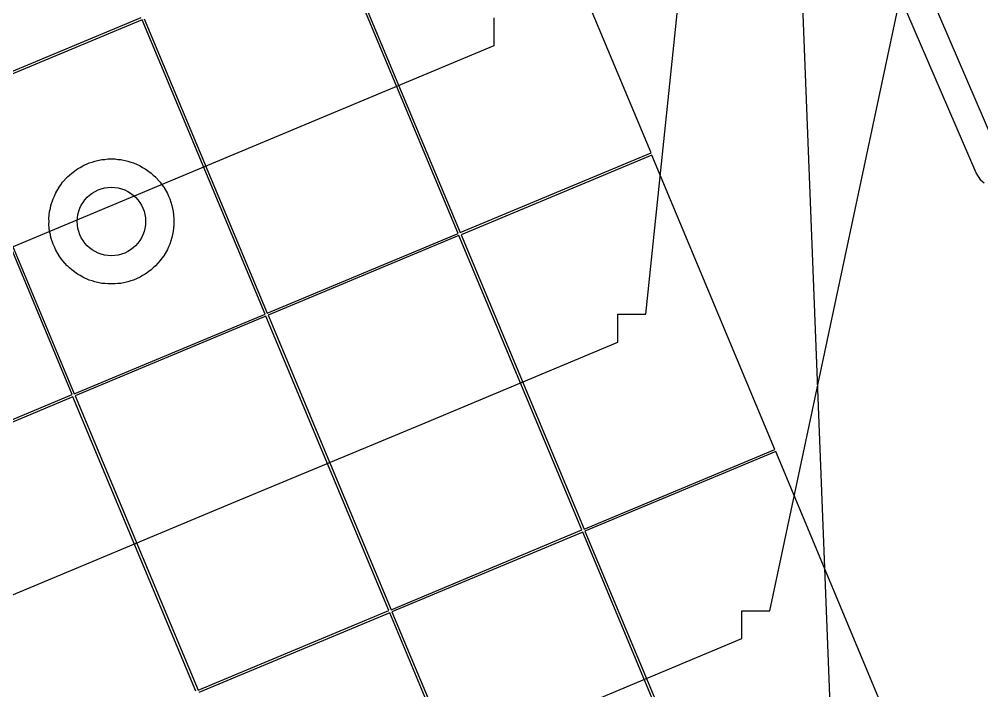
# Model space of a CAD drawing. Header units: feet. Extents: x -179 to 28, y -21 to 191.
# Drawn here: x -21.38 to -4.35, y -1.65 to 10.23 of the extents above; entities that cross this region are included whole.
import ezdxf

# ---------------------------------------------------------------- set-up
doc = ezdxf.new("R2010")
doc.units = ezdxf.units.FT
for name, color, linetype in [('Connections', 7, 'CONTINUOUS'), ('Modules', 7, 'CONTINUOUS'), ('Obstructions', 7, 'CONTINUOUS'), ('Setbacks', 7, 'CONTINUOUS'), ('Strings', 7, 'CONTINUOUS')]:
    doc.layers.add(name, color=color, linetype=linetype)

msp = doc.modelspace()

# ---------------------------------------------------------------- linework, layer by layer
at = {"layer": 'Connections', "color": 91}
for p, q in [((-8.101, -0.238), (-3.568, 21.092)), ((-10.294, 5.011), (-8.832, 19.018)), ((-6.893, -5.486), (-7.848, 19.018)), ((-12.978, 9.767), (-12.978, 10.26)), ((-10.786, 4.519), (-10.786, 5.011)), ((-10.786, 5.011), (-10.294, 5.011)), ((-8.593, -0.73), (-8.593, -0.238)), ((-8.593, -0.238), (-8.101, -0.238))]:
    msp.add_line(p, q, dxfattribs=at)
at = {"layer": 'Modules', "color": 254}
for p, q in [((-10.201, 7.868), (-12.377, 13.078)), ((-13.617, 6.441), (-15.793, 11.651)), ((-15.755, 11.667), (-13.579, 6.457)), ((-22.603, 8.852), (-19.225, 10.263)), ((-19.209, 10.224), (-22.587, 8.814)), ((-17.032, 5.014), (-19.209, 10.224)), ((-19.171, 10.24), (-16.995, 5.03)), ((-20.448, 3.588), (-22.624, 8.798)), ((-22.587, 8.814), (-20.41, 3.603)), ((-13.579, 6.457), (-10.201, 7.868)), ((-10.185, 7.829), (-13.563, 6.418)), ((-8.009, 2.619), (-10.185, 7.829)), ((-16.995, 5.03), (-13.617, 6.441)), ((-13.601, 6.403), (-16.978, 4.992)), ((-11.424, 1.193), (-13.601, 6.403)), ((-13.563, 6.418), (-11.387, 1.208)), ((-20.41, 3.603), (-17.032, 5.014)), ((-17.016, 4.976), (-20.394, 3.565)), ((-14.84, -0.234), (-17.016, 4.976)), ((-16.978, 4.992), (-14.802, -0.218)), ((-23.826, 2.177), (-20.448, 3.588)), ((-20.432, 3.549), (-23.81, 2.138)), ((-18.256, -1.661), (-20.432, 3.549)), ((-20.394, 3.565), (-18.218, -1.645)), ((-11.387, 1.208), (-8.009, 2.619)), ((-7.993, 2.581), (-11.37, 1.17)), ((-5.816, -2.629), (-7.993, 2.581)), ((-14.802, -0.218), (-11.424, 1.193)), ((-11.408, 1.154), (-14.786, -0.257)), ((-9.232, -4.056), (-11.408, 1.154)), ((-11.37, 1.17), (-9.194, -4.04)), ((-18.218, -1.645), (-14.84, -0.234)), ((-14.824, -0.273), (-18.202, -1.684)), ((-12.648, -5.483), (-14.824, -0.273)), ((-14.786, -0.257), (-12.61, -5.467))]:
    msp.add_line(p, q, dxfattribs=at)
at = {"layer": 'Obstructions', "color": 252}
msp.add_line((-3.986, 7.713), (-7.465, 15.799), dxfattribs=at)
msp.add_circle((-19.751, 6.653), 0.606, dxfattribs=at)
at = {"layer": 'Setbacks', "color": 2}
for p, q in [((-4.449, 7.515), (-7.927, 15.6)), ((-20.259, 7.638), (-20.143, 7.69)), ((-20.143, 7.69), (-20.092, 7.703)), ((-20.143, 7.69), (-20.143, 7.69)), ((-20.092, 7.703), (-20.043, 7.722)), ((-20.043, 7.722), (-19.919, 7.748)), ((-20.043, 7.722), (-20.043, 7.722)), ((-19.919, 7.748), (-19.866, 7.751)), ((-19.919, 7.748), (-19.919, 7.748)), ((-19.866, 7.751), (-19.815, 7.759)), ((-19.815, 7.759), (-19.814, 7.759)), ((-19.814, 7.759), (-19.688, 7.759)), ((-19.688, 7.759), (-19.687, 7.759)), ((-19.687, 7.759), (-19.636, 7.751)), ((-19.636, 7.751), (-19.584, 7.748)), ((-19.584, 7.748), (-19.583, 7.748)), ((-19.583, 7.748), (-19.459, 7.722)), ((-19.459, 7.722), (-19.459, 7.722)), ((-19.459, 7.722), (-19.41, 7.703)), ((-19.41, 7.703), (-19.359, 7.69)), ((-19.359, 7.69), (-19.359, 7.69)), ((-19.359, 7.69), (-19.243, 7.638)), ((-20.49, 7.474), (-20.453, 7.511)), ((-20.453, 7.511), (-20.35, 7.585)), ((-20.453, 7.511), (-20.453, 7.511)), ((-20.35, 7.586), (-20.303, 7.609)), ((-20.35, 7.585), (-20.35, 7.586)), ((-20.303, 7.609), (-20.259, 7.638)), ((-20.259, 7.638), (-20.259, 7.638)), ((-19.243, 7.638), (-19.243, 7.638)), ((-19.243, 7.638), (-19.199, 7.609)), ((-19.199, 7.609), (-19.152, 7.586)), ((-19.152, 7.586), (-19.152, 7.585)), ((-19.152, 7.585), (-19.05, 7.511)), ((-19.05, 7.511), (-19.049, 7.511)), ((-19.049, 7.511), (-19.012, 7.474)), ((-4.448, 7.514), (-4.449, 7.515)), ((-4.449, 7.515), (-4.449, 7.515)), ((-4.449, 7.515), (-4.449, 7.515)), ((-4.406, 7.447), (-4.448, 7.514)), ((-20.644, 7.302), (-20.616, 7.346)), ((-20.616, 7.346), (-20.531, 7.44)), ((-20.616, 7.346), (-20.616, 7.346)), ((-20.531, 7.44), (-20.53, 7.441)), ((-20.53, 7.441), (-20.49, 7.474)), ((-19.012, 7.474), (-18.972, 7.441)), ((-18.972, 7.441), (-18.971, 7.44)), ((-18.971, 7.44), (-18.887, 7.346)), ((-18.887, 7.346), (-18.886, 7.346)), ((-18.886, 7.346), (-18.858, 7.302)), ((-4.365, 7.382), (-4.406, 7.447)), ((-4.364, 7.381), (-4.365, 7.382)), ((-4.303, 7.331), (-4.364, 7.381)), ((-4.364, 7.381), (-4.364, 7.381)), ((-4.364, 7.381), (-4.364, 7.381)), ((-4.364, 7.381), (-4.364, 7.381)), ((-20.741, 7.151), (-20.677, 7.261)), ((-20.677, 7.262), (-20.644, 7.302)), ((-20.677, 7.261), (-20.677, 7.262)), ((-18.858, 7.302), (-18.825, 7.262)), ((-18.825, 7.262), (-18.825, 7.261)), ((-18.825, 7.261), (-18.761, 7.151)), ((-20.823, 6.935), (-20.784, 7.055)), ((-20.784, 7.055), (-20.783, 7.056)), ((-20.783, 7.056), (-20.76, 7.102)), ((-20.76, 7.102), (-20.741, 7.151)), ((-20.741, 7.151), (-20.741, 7.151)), ((-18.761, 7.151), (-18.761, 7.151)), ((-18.761, 7.151), (-18.742, 7.102)), ((-18.742, 7.102), (-18.719, 7.056)), ((-18.719, 7.056), (-18.719, 7.055)), ((-18.719, 7.055), (-18.679, 6.935)), ((-20.858, 6.706), (-20.845, 6.832)), ((-20.845, 6.832), (-20.844, 6.832)), ((-20.844, 6.832), (-20.831, 6.883)), ((-20.831, 6.883), (-20.823, 6.934)), ((-20.823, 6.934), (-20.823, 6.935)), ((-18.679, 6.935), (-18.679, 6.934)), ((-18.679, 6.934), (-18.671, 6.883)), ((-18.671, 6.883), (-18.658, 6.832)), ((-18.658, 6.832), (-18.657, 6.832)), ((-18.657, 6.832), (-18.644, 6.706)), ((-20.858, 6.705), (-20.858, 6.706)), ((-20.855, 6.653), (-20.858, 6.705)), ((-20.858, 6.601), (-20.855, 6.653)), ((-18.644, 6.705), (-18.647, 6.653)), ((-18.647, 6.653), (-18.644, 6.601)), ((-18.644, 6.706), (-18.644, 6.705)), ((-20.845, 6.475), (-20.858, 6.601)), ((-20.858, 6.601), (-20.858, 6.601)), ((-20.844, 6.474), (-20.845, 6.475)), ((-20.831, 6.424), (-20.844, 6.474)), ((-18.658, 6.474), (-18.671, 6.424)), ((-18.657, 6.475), (-18.658, 6.474)), ((-18.644, 6.601), (-18.657, 6.475)), ((-18.644, 6.601), (-18.644, 6.601)), ((-20.823, 6.372), (-20.831, 6.424)), ((-20.784, 6.251), (-20.823, 6.372)), ((-20.823, 6.372), (-20.823, 6.372)), ((-18.679, 6.372), (-18.719, 6.251)), ((-18.671, 6.424), (-18.679, 6.372)), ((-18.679, 6.372), (-18.679, 6.372)), ((-20.783, 6.251), (-20.784, 6.251)), ((-20.76, 6.204), (-20.783, 6.251)), ((-20.741, 6.155), (-20.76, 6.204)), ((-20.677, 6.045), (-20.741, 6.155)), ((-20.741, 6.155), (-20.741, 6.155)), ((-18.761, 6.155), (-18.825, 6.045)), ((-18.742, 6.204), (-18.761, 6.155)), ((-18.761, 6.155), (-18.761, 6.155)), ((-18.719, 6.251), (-18.742, 6.204)), ((-18.719, 6.251), (-18.719, 6.251)), ((-20.644, 6.004), (-20.677, 6.045)), ((-20.677, 6.045), (-20.677, 6.045)), ((-20.616, 5.96), (-20.644, 6.004)), ((-18.858, 6.004), (-18.886, 5.96)), ((-18.825, 6.045), (-18.858, 6.004)), ((-18.825, 6.045), (-18.825, 6.045)), ((-20.531, 5.866), (-20.616, 5.96)), ((-20.616, 5.96), (-20.616, 5.96)), ((-20.53, 5.866), (-20.531, 5.866)), ((-20.49, 5.833), (-20.53, 5.866)), ((-20.453, 5.796), (-20.49, 5.833)), ((-20.453, 5.795), (-20.453, 5.796)), ((-20.35, 5.721), (-20.453, 5.795)), ((-19.05, 5.795), (-19.152, 5.721)), ((-19.049, 5.796), (-19.05, 5.795)), ((-19.012, 5.833), (-19.049, 5.796)), ((-18.972, 5.866), (-19.012, 5.833)), ((-18.971, 5.866), (-18.972, 5.866)), ((-18.887, 5.96), (-18.971, 5.866)), ((-18.886, 5.96), (-18.887, 5.96)), ((-20.303, 5.697), (-20.35, 5.721)), ((-20.35, 5.721), (-20.35, 5.721)), ((-20.259, 5.669), (-20.303, 5.697)), ((-20.259, 5.668), (-20.259, 5.669)), ((-20.143, 5.617), (-20.259, 5.668)), ((-19.243, 5.668), (-19.359, 5.617)), ((-19.199, 5.697), (-19.243, 5.669)), ((-19.243, 5.669), (-19.243, 5.668)), ((-19.152, 5.721), (-19.199, 5.697)), ((-19.152, 5.721), (-19.152, 5.721)), ((-20.092, 5.603), (-20.143, 5.617)), ((-20.143, 5.617), (-20.143, 5.617)), ((-20.043, 5.584), (-20.092, 5.603)), ((-19.919, 5.558), (-20.043, 5.584)), ((-20.043, 5.584), (-20.043, 5.584)), ((-19.866, 5.555), (-19.919, 5.558)), ((-19.919, 5.558), (-19.919, 5.558)), ((-19.815, 5.547), (-19.866, 5.555)), ((-19.814, 5.547), (-19.815, 5.547)), ((-19.688, 5.547), (-19.814, 5.547)), ((-19.687, 5.547), (-19.688, 5.547)), ((-19.636, 5.555), (-19.687, 5.547)), ((-19.584, 5.558), (-19.636, 5.555)), ((-19.583, 5.558), (-19.584, 5.558)), ((-19.459, 5.584), (-19.583, 5.558)), ((-19.41, 5.603), (-19.459, 5.584)), ((-19.459, 5.584), (-19.459, 5.584)), ((-19.359, 5.617), (-19.41, 5.603)), ((-19.359, 5.617), (-19.359, 5.617))]:
    msp.add_line(p, q, dxfattribs=at)
at = {"layer": 'Strings', "color": 11}
for p, q in [((-16.394, 8.341), (-12.978, 9.767)), ((-19.809, 6.914), (-16.394, 8.341)), ((-23.225, 5.487), (-19.809, 6.914)), ((-14.201, 3.092), (-10.786, 4.519)), ((-17.617, 1.665), (-14.201, 3.092)), ((-24.449, -1.188), (-17.617, 1.665)), ((-12.009, -2.156), (-8.593, -0.73))]:
    msp.add_line(p, q, dxfattribs=at)

doc.saveas('drawing.dxf')
